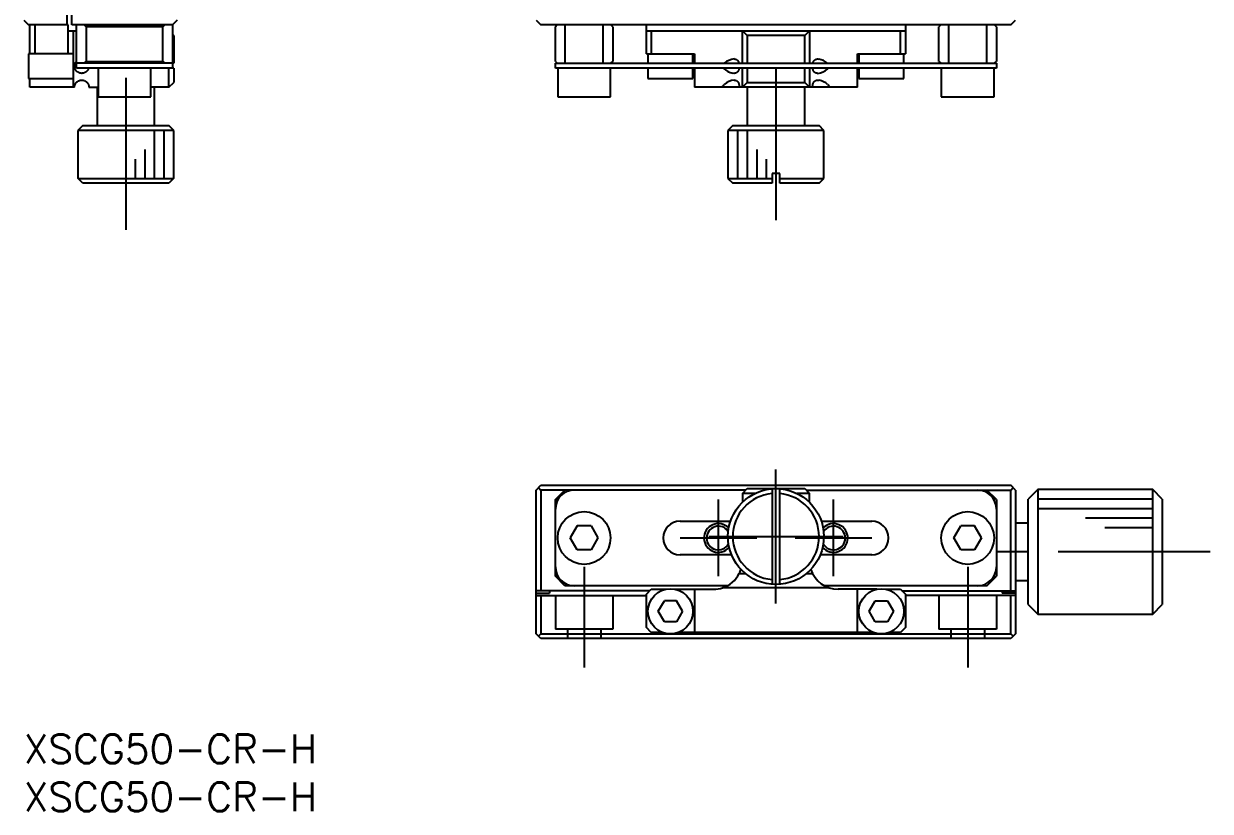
# Model space of a CAD drawing. Extents: x 0 to 275, y -8 to 190.
# Drawn here: x 0 to 123.7, y -8 to 74.1 of the extents above; entities that cross this region are included whole.
import ezdxf

# ---------------------------------------------------------------- set-up
doc = ezdxf.new("R2010")
doc.units = 0
doc.header["$LTSCALE"] = 0.5
doc.linetypes.add('CENTER', pattern=[50.8, 31.75, -6.35, 6.35, -6.35])
doc.linetypes.add('DASHED', pattern=[19.05, 12.7, -6.35])
for name, color, linetype in [('MSM_CENTER', 1, 'CENTER'), ('MSM_CONTINUOUS', 7, 'CONTINUOUS'), ('MSM_DASHED', 4, 'DASHED'), ('MSM_NARROW', 5, 'CONTINUOUS'), ('MSM_PART_NUMBER', 7, 'CONTINUOUS')]:
    doc.layers.add(name, color=color, linetype=linetype)
doc.styles.get("Standard").update_dxf_attribs({"font": 'txt.shx', "height": 3, "bigfont": 'bigfont.shx'})

# ---------------------------------------------------------------- blocks, each defined once
blk = doc.blocks.new('*U2')
at = {"layer": 'MSM_PART_NUMBER'}
blk.add_text('XSCG50-CR-H', height=3, dxfattribs=at).set_placement((0, -3))
blk = doc.blocks.new('*U3')
at = {"layer": 'MSM_PART_NUMBER'}
blk.add_text('XSCG50-CR-H', height=3, dxfattribs=at).set_placement((0, -8))

msp = doc.modelspace()

# ---------------------------------------------------------------- linework, layer by layer
at = {"layer": 'MSM_CENTER'}
for p, q in [((78.444929, 69.5), (78.444929, 52.5)), ((10.65, 68.5), (10.65, 52.5)), ((78.444929, 13.65), (78.444929, 27.65)), ((72.444931, 16.500001), (72.444931, 24.5)), ((84.444929, 16.500001), (84.444929, 24.5)), ((68.444932, 20.5), (76.444931, 20.5)), ((71.444929, 20.65), (85.444929, 20.65)), ((80.44493, 20.5), (88.444929, 20.5)), ((123.744929, 19.05), (98.444929, 19.05)), ((58.444929, 17.5), (58.444929, 7)), ((98.444929, 17.5), (98.444929, 7))]:
    msp.add_line(p, q, dxfattribs=at)
at = {"layer": 'MSM_CONTINUOUS'}
for p, q in [((4.5, 82.8), (4.5, 74)), ((5, 74), (5, 81.8)), ((0, 74.5), (0.5, 74)), ((16, 74.5), (15.5, 74)), ((53.444929, 74.5), (53.944929, 74)), ((102.944929, 74), (103.444929, 74.5)), ((4.65, 74), (0.5, 74)), ((0.65, 71), (0.65, 74)), ((1.15, 74), (1.15, 71)), ((4.65, 71), (4.65, 74)), ((4.65, 73.4), (5.5, 73.4)), ((15.5, 74), (5, 74)), ((5.15, 73.4), (5.15, 71)), ((5.5, 69.5), (5.5, 74)), ((6.5, 73.8), (6.3, 74)), ((6.5, 73.8), (6.5, 70.2)), ((14.5, 73.8), (6.5, 73.8)), ((14.7, 74), (14.5, 73.8)), ((14.5, 70.2), (14.5, 73.8)), ((15.5, 74), (15.5, 69.5)), ((15.65, 72.9), (15.5, 73.05)), ((102.944929, 74), (53.944929, 74)), ((55.644929, 74), (55.444929, 73.8)), ((55.444929, 70.2), (55.444929, 73.8)), ((56.444929, 74), (56.444929, 70)), ((60.444929, 70), (60.444929, 74)), ((61.444929, 73.8), (61.244929, 74)), ((61.444929, 73.8), (61.444929, 70.2)), ((64.944929, 71), (64.944929, 74)), ((64.944929, 73.4), (91.944929, 73.4)), ((65.444929, 73.4), (65.444929, 71)), ((75.444929, 72.9), (74.944929, 73.4)), ((74.944929, 70), (74.944929, 73.4)), ((81.944929, 73.4), (81.444929, 72.9)), ((81.944929, 73.4), (81.944929, 70)), ((91.444929, 71), (91.444929, 73.4)), ((91.944929, 74), (91.944929, 71)), ((95.644929, 74), (95.444929, 73.8)), ((95.444929, 70.2), (95.444929, 73.8)), ((96.444929, 74), (96.444929, 70)), ((100.444929, 70), (100.444929, 74)), ((101.444929, 73.8), (101.244929, 74)), ((101.444929, 73.8), (101.444929, 70.2)), ((15.65, 72.9), (15.65, 70)), ((75.444929, 72.9), (75.444929, 70)), ((81.444929, 72.9), (75.444929, 72.9)), ((81.444929, 70), (81.444929, 72.9)), ((5.2, 71), (0.5, 71)), ((0.5, 71), (0.5, 68.4)), ((5.2, 68.4), (5.2, 71)), ((64.944929, 71), (69.944929, 71)), ((65.094929, 71), (65.094929, 70)), ((69.794929, 70), (69.794929, 71)), ((69.944929, 71), (69.944929, 70)), ((86.944929, 70), (86.944929, 71)), ((86.944929, 71), (91.944929, 71)), ((87.094929, 71), (87.094929, 70)), ((91.794929, 70), (91.794929, 71)), ((5.300002, 69.699249), (5.300086, 69.711264)), ((5.30011, 69.687235), (5.300002, 69.699249)), ((5.300086, 69.711264), (5.30036, 69.723234)), ((5.300408, 69.675271), (5.30011, 69.687235)), ((5.30036, 69.723234), (5.300904, 69.736746)), ((5.300874, 69.663808), (5.300408, 69.675271)), ((5.301512, 69.652416), (5.300874, 69.663808)), ((5.300904, 69.736746), (5.301688, 69.750172)), ((5.302315, 69.641128), (5.301512, 69.652416)), ((5.301688, 69.750172), (5.3027, 69.763467)), ((5.303276, 69.629976), (5.302315, 69.641128)), ((5.3027, 69.763467), (5.303928, 69.776589)), ((5.304803, 69.615266), (5.303276, 69.629976)), ((5.303928, 69.776589), (5.305361, 69.789493)), ((5.306592, 69.60081), (5.304803, 69.615266)), ((5.305361, 69.789493), (5.306987, 69.802136)), ((5.308623, 69.58663), (5.306592, 69.60081)), ((5.306987, 69.802136), (5.309968, 69.821874)), ((5.310878, 69.572749), (5.308623, 69.58663)), ((5.309968, 69.821874), (5.313378, 69.841036)), ((5.313338, 69.559192), (5.310878, 69.572749)), ((5.315985, 69.54598), (5.313338, 69.559192)), ((5.313378, 69.841036), (5.31718, 69.859617)), ((5.322663, 69.516947), (5.315985, 69.54598)), ((5.31718, 69.859617), (5.321333, 69.877613)), ((5.321333, 69.877613), (5.325798, 69.895021)), ((5.330154, 69.48931), (5.322663, 69.516947)), ((5.325798, 69.895021), (5.330538, 69.911834)), ((5.338379, 69.462978), (5.330154, 69.48931)), ((5.330538, 69.911834), (5.343844, 69.952882)), ((5.347258, 69.437859), (5.338379, 69.462978)), ((5.343844, 69.952882), (5.358668, 69.991242)), ((5.356711, 69.413862), (5.347258, 69.437859)), ((5.366659, 69.390896), (5.356711, 69.413862)), ((5.358668, 69.991242), (5.374886, 70.027174)), ((5.38783, 69.347783), (5.366659, 69.390896)), ((5.374886, 70.027174), (5.392377, 70.060941)), ((5.410841, 69.307571), (5.38783, 69.347783)), ((5.392377, 70.060941), (5.411019, 70.092806)), ((5.435567, 69.269916), (5.410841, 69.307571)), ((5.411019, 70.092806), (5.430689, 70.123029)), ((5.430689, 70.123029), (5.460361, 70.163527)), ((5.460361, 70.163527), (5.492169, 70.201376)), ((5.492169, 70.201376), (5.499814, 70.209702)), ((15.65, 70), (5.5, 70)), ((15.65, 69.5), (5.5, 69.5)), ((6.3, 70), (6.5, 70.2)), ((6.5, 70.2), (14.5, 70.2)), ((6.691967, 69.312219), (6.676388, 69.287522)), ((6.706671, 69.337681), (6.691967, 69.312219)), ((6.720442, 69.363842), (6.706671, 69.337681)), ((6.733223, 69.390636), (6.720442, 69.363842)), ((6.744643, 69.417217), (6.733223, 69.390636)), ((6.75508, 69.444354), (6.744643, 69.417217)), ((6.764492, 69.471973), (6.75508, 69.444354)), ((6.772842, 69.5), (6.764492, 69.471973)), ((7.75, 69.5), (7.75, 66.5)), ((13.25, 66.5), (13.25, 69.5)), ((14.5, 70.2), (14.7, 70)), ((15.15, 67.5), (15.15, 69.5)), ((15.65, 69.5), (15.65, 68)), ((55.444929, 70.2), (55.644929, 70)), ((55.444929, 69.5), (55.444929, 70)), ((55.444929, 70), (101.444929, 70)), ((101.444929, 69.5), (55.444929, 69.5)), ((55.694929, 69.5), (55.694929, 66.5)), ((61.194929, 66.5), (61.194929, 69.5)), ((61.244929, 70), (61.444929, 70.2)), ((65.094929, 69.5), (65.094929, 68.4)), ((69.794929, 68.4), (69.794929, 69.5)), ((69.944929, 69.5), (69.944929, 67.5)), ((74.087337, 70.45), (74.089389, 70.449997)), ((74.089389, 70.449997), (74.124989, 70.448968)), ((74.124989, 70.448968), (74.159989, 70.446024)), ((74.159989, 70.446024), (74.194289, 70.441079)), ((74.194289, 70.441079), (74.227787, 70.434046)), ((74.227787, 70.434046), (74.260384, 70.424837)), ((74.260384, 70.424837), (74.291979, 70.413366)), ((74.291979, 70.413366), (74.32247, 70.399546)), ((74.32247, 70.399546), (74.346211, 70.386611)), ((74.346211, 70.386611), (74.369261, 70.37199)), ((74.369261, 70.37199), (74.391557, 70.355683)), ((74.391557, 70.355683), (74.413038, 70.337691)), ((74.413038, 70.337691), (74.433641, 70.318014)), ((74.433641, 70.318014), (74.453305, 70.296654)), ((74.453305, 70.296654), (74.471967, 70.273611)), ((74.471967, 70.273611), (74.487576, 70.251851)), ((74.487576, 70.251851), (74.502448, 70.228664)), ((74.502448, 70.228664), (74.516554, 70.204123)), ((74.516554, 70.204123), (74.529863, 70.178299)), ((74.529863, 70.178299), (74.542344, 70.151265)), ((74.542344, 70.151265), (74.553967, 70.123093)), ((74.553967, 70.123093), (74.564701, 70.093856)), ((74.567811, 69.315316), (74.558063, 69.287522)), ((74.564701, 70.093856), (74.574517, 70.063626)), ((74.576812, 69.344137), (74.567811, 69.315316)), ((74.574517, 70.063626), (74.583469, 70.03228)), ((74.585052, 69.373881), (74.576812, 69.344137)), ((74.583469, 70.03228), (74.591535, 70)), ((74.592519, 69.404444), (74.585052, 69.373881)), ((74.599201, 69.435721), (74.592519, 69.404444)), ((74.605084, 69.467607), (74.599201, 69.435721)), ((74.610156, 69.5), (74.605084, 69.467607)), ((74.944929, 67.5), (74.944929, 69.5)), ((75.444929, 69.5), (75.444929, 68)), ((81.444929, 68), (81.444929, 69.5)), ((81.944929, 69.5), (81.944929, 67.5)), ((82.283525, 69.475047), (82.279702, 69.5)), ((82.287814, 69.450424), (82.283525, 69.475047)), ((82.292565, 69.426183), (82.287814, 69.450424)), ((82.299308, 69.395872), (82.292565, 69.426183)), ((82.298324, 70), (82.30618, 70.031444)), ((82.306837, 69.366211), (82.299308, 69.395872)), ((82.30618, 70.031444), (82.314912, 70.062081)), ((82.315136, 69.33728), (82.306837, 69.366211)), ((82.314912, 70.062081), (82.324498, 70.091822)), ((82.324187, 69.30916), (82.315136, 69.33728)), ((82.333973, 69.281932), (82.324187, 69.30916)), ((82.324498, 70.091822), (82.334915, 70.120574)), ((82.334915, 70.120574), (82.346142, 70.148245)), ((82.346142, 70.148245), (82.358158, 70.174744)), ((82.358158, 70.174744), (82.370939, 70.19998)), ((82.370939, 70.19998), (82.386801, 70.227769)), ((82.386801, 70.227769), (82.403742, 70.253944)), ((82.403742, 70.253944), (82.421705, 70.278464)), ((82.421705, 70.278464), (82.440633, 70.301282)), ((82.440633, 70.301282), (82.46047, 70.322356)), ((82.46047, 70.322356), (82.481156, 70.34164)), ((82.481156, 70.34164), (82.504651, 70.360646)), ((82.504651, 70.360646), (82.529168, 70.377688)), ((82.529168, 70.377688), (82.554631, 70.392802)), ((82.554631, 70.392802), (82.580959, 70.406019)), ((82.580959, 70.406019), (82.608074, 70.417375)), ((82.608074, 70.417375), (82.635899, 70.426902)), ((82.635899, 70.426902), (82.673397, 70.436735)), ((82.673397, 70.436735), (82.712122, 70.443754)), ((82.712122, 70.443754), (82.751945, 70.448097)), ((82.751945, 70.448097), (82.792734, 70.449898)), ((82.792734, 70.449898), (82.802624, 70.45)), ((82.802624, 70.45), (82.919592, 70.441416)), ((83.929245, 69.499969), (83.857614, 69.420456)), ((86.944929, 67.5), (86.944929, 69.5)), ((87.094929, 69.5), (87.094929, 68.4)), ((91.794929, 68.4), (91.794929, 69.5)), ((95.444929, 70.2), (95.644929, 70)), ((95.694929, 69.5), (95.694929, 66.5)), ((101.194929, 66.5), (101.194929, 69.5)), ((101.244929, 70), (101.444929, 70.2)), ((101.444929, 70), (101.444929, 69.5)), ((0.5, 68.4), (5.2, 68.4)), ((0.65, 67.5), (0.65, 68.4)), ((5.15, 68.4), (5.15, 67.5)), ((5.467055, 69.228079), (5.435567, 69.269916)), ((5.500876, 69.189096), (5.467055, 69.228079)), ((5.536978, 69.152879), (5.500876, 69.189096)), ((5.509828, 68.020302), (5.554189, 68.06275)), ((5.575307, 69.119339), (5.536978, 69.152879)), ((5.554189, 68.06275), (5.601849, 68.101396)), ((5.614719, 69.08923), (5.575307, 69.119339)), ((5.601849, 68.101396), (5.652741, 68.136149)), ((5.656298, 69.06163), (5.614719, 69.08923)), ((5.652741, 68.136149), (5.694405, 68.160346)), ((5.699997, 69.036669), (5.656298, 69.06163)), ((5.694405, 68.160346), (5.738055, 68.182056)), ((5.745773, 69.014474), (5.699997, 69.036669)), ((5.738055, 68.182056), (5.78363, 68.201108)), ((5.795564, 68.994476), (5.745773, 69.014474)), ((5.78363, 68.201108), (5.831068, 68.217334)), ((5.84761, 68.977822), (5.795564, 68.994476)), ((5.831068, 68.217334), (5.87181, 68.228524)), ((5.901786, 68.964791), (5.84761, 68.977822)), ((5.87181, 68.228524), (5.913864, 68.237541)), ((5.94264, 68.957725), (5.901786, 68.964791)), ((5.913864, 68.237541), (5.957129, 68.244228)), ((5.984593, 68.952858), (5.94264, 68.957725)), ((5.957129, 68.244228), (6.001504, 68.248431)), ((6.027537, 68.950337), (5.984593, 68.952858)), ((6.001504, 68.248431), (6.046889, 68.249994)), ((6.071364, 68.950304), (6.027537, 68.950337)), ((6.046889, 68.249994), (6.089302, 68.248956)), ((6.116066, 68.952917), (6.071364, 68.950304)), ((6.089302, 68.248956), (6.132569, 68.245409)), ((6.161507, 68.958337), (6.116066, 68.952917)), ((6.132569, 68.245409), (6.176484, 68.239219)), ((6.207485, 68.966721), (6.161507, 68.958337)), ((6.176484, 68.239219), (6.22084, 68.230255)), ((6.241276, 68.974804), (6.207485, 68.966721)), ((6.22084, 68.230255), (6.265431, 68.218383)), ((6.275235, 68.984624), (6.241276, 68.974804)), ((6.265431, 68.218383), (6.310051, 68.203473)), ((6.309239, 68.99623), (6.275235, 68.984624)), ((6.343163, 69.00967), (6.309239, 68.99623)), ((6.310051, 68.203473), (6.346596, 68.188859)), ((6.374989, 69.024084), (6.343163, 69.00967)), ((6.346596, 68.188859), (6.382973, 68.172031)), ((6.406658, 69.040269), (6.374989, 69.024084)), ((6.382973, 68.172031), (6.418984, 68.152955)), ((6.438017, 69.058221), (6.406658, 69.040269)), ((6.418984, 68.152955), (6.446385, 68.13669)), ((6.468913, 69.077936), (6.438017, 69.058221)), ((6.446385, 68.13669), (6.473436, 68.119026)), ((6.499192, 69.099411), (6.468913, 69.077936)), ((6.473436, 68.119026), (6.500026, 68.099977)), ((6.528702, 69.12264), (6.499192, 69.099411)), ((6.500026, 68.099977), (6.526042, 68.079555)), ((6.526042, 68.079555), (6.550807, 68.058288)), ((6.5562, 69.146595), (6.528702, 69.12264)), ((6.58283, 69.172186), (6.5562, 69.146595)), ((6.608436, 69.199351), (6.58283, 69.172186)), ((6.626441, 69.220195), (6.608436, 69.199351)), ((6.643808, 69.241866), (6.626441, 69.220195)), ((6.660477, 69.264323), (6.643808, 69.241866)), ((6.676388, 69.287522), (6.660477, 69.264323)), ((65.094929, 68.4), (69.794929, 68.4)), ((74.087212, 68.95), (73.955171, 68.960775)), ((74.108092, 68.950304), (74.087212, 68.95)), ((74.087328, 68.25), (74.125161, 68.248956)), ((74.143638, 68.95234), (74.108092, 68.950304)), ((74.125161, 68.248956), (74.165217, 68.245409)), ((74.178545, 68.95638), (74.143638, 68.95234)), ((74.165217, 68.245409), (74.204324, 68.239219)), ((74.212707, 68.962511), (74.178545, 68.95638)), ((74.204324, 68.239219), (74.24233, 68.230255)), ((74.246019, 68.970818), (74.212707, 68.962511)), ((74.24233, 68.230255), (74.279086, 68.218383)), ((74.278373, 68.98139), (74.246019, 68.970818)), ((74.309665, 68.994311), (74.278373, 68.98139)), ((74.279086, 68.218383), (74.314441, 68.203473)), ((74.339786, 69.00967), (74.309665, 68.994311)), ((74.314441, 68.203473), (74.338694, 68.190917)), ((74.338694, 68.190917), (74.362252, 68.17665)), ((74.36346, 69.024084), (74.339786, 69.00967)), ((74.362252, 68.17665), (74.385051, 68.160668)), ((74.386372, 69.040269), (74.36346, 69.024084)), ((74.385051, 68.160668), (74.407028, 68.142971)), ((74.408457, 69.058221), (74.386372, 69.040269)), ((74.407028, 68.142971), (74.428118, 68.123554)), ((74.429649, 69.077936), (74.408457, 69.058221)), ((74.428118, 68.123554), (74.448257, 68.102416)), ((74.449883, 69.099411), (74.429649, 69.077936)), ((74.448257, 68.102416), (74.467381, 68.079555)), ((74.469092, 69.12264), (74.449883, 69.099411)), ((74.467381, 68.079555), (74.483388, 68.057913)), ((74.483882, 69.142771), (74.469092, 69.12264)), ((74.498024, 69.164129), (74.483882, 69.142771)), ((74.51149, 69.186663), (74.498024, 69.164129)), ((74.524254, 69.210321), (74.51149, 69.186663)), ((74.536289, 69.235052), (74.524254, 69.210321)), ((74.547567, 69.260803), (74.536289, 69.235052)), ((74.558063, 69.287522), (74.547567, 69.260803)), ((82.344476, 69.255677), (82.333973, 69.281932)), ((82.355679, 69.230476), (82.344476, 69.255677)), ((82.367565, 69.20641), (82.355679, 69.230476)), ((82.381955, 69.180369), (82.367565, 69.20641)), ((82.397279, 69.155689), (82.381955, 69.180369)), ((82.392465, 68.036861), (82.408745, 68.061147)), ((82.413493, 69.132404), (82.397279, 69.155689)), ((82.408745, 68.061147), (82.425872, 68.083835)), ((82.430552, 69.110549), (82.413493, 69.132404)), ((82.425872, 68.083835), (82.445477, 68.106721)), ((82.44841, 69.09016), (82.430552, 69.110549)), ((82.445477, 68.106721), (82.46611, 68.127827)), ((82.467022, 69.07127), (82.44841, 69.09016)), ((82.46611, 68.127827), (82.487703, 68.147153)), ((82.486343, 69.053915), (82.467022, 69.07127)), ((82.510647, 69.03494), (82.486343, 69.053915)), ((82.487703, 68.147153), (82.510188, 68.164699)), ((82.510188, 68.164699), (82.533498, 68.180464)), ((82.536026, 69.018016), (82.510647, 69.03494)), ((82.533498, 68.180464), (82.557568, 68.194448)), ((82.562396, 69.003101), (82.536026, 69.018016)), ((82.557568, 68.194448), (82.58833, 68.209337)), ((82.589675, 68.990151), (82.562396, 69.003101)), ((82.58833, 68.209337), (82.620269, 68.221754)), ((82.617779, 68.979122), (82.589675, 68.990151)), ((82.646625, 68.969972), (82.617779, 68.979122)), ((82.620269, 68.221754), (82.653275, 68.23179)), ((82.676132, 68.962657), (82.646625, 68.969972)), ((82.653275, 68.23179), (82.687239, 68.239536)), ((82.721059, 68.955006), (82.676132, 68.962657)), ((82.687239, 68.239536), (82.722054, 68.245083)), ((82.767454, 68.950899), (82.721059, 68.955006)), ((82.722054, 68.245083), (82.757611, 68.248523)), ((82.757611, 68.248523), (82.793802, 68.249947)), ((82.802657, 68.95), (82.767454, 68.950899)), ((82.793802, 68.249947), (82.802584, 68.25)), ((82.802584, 68.25), (82.949698, 68.236795)), ((87.094929, 68.4), (91.794929, 68.4)), ((5.3, 67.5), (0.65, 67.5)), ((5.3, 67.5), (5.300094, 67.511811)), ((5.300094, 67.511811), (5.300373, 67.523607)), ((5.300373, 67.523607), (5.300834, 67.535345)), ((5.300834, 67.535345), (5.301473, 67.546985)), ((5.301473, 67.546985), (5.302321, 67.558952)), ((5.302321, 67.558952), (5.303349, 67.57079)), ((5.303349, 67.57079), (5.304549, 67.582472)), ((5.304549, 67.582472), (5.30591, 67.593969)), ((5.30591, 67.593969), (5.308618, 67.613372)), ((5.308618, 67.613372), (5.311751, 67.63224)), ((5.311751, 67.63224), (5.315268, 67.650562)), ((5.315268, 67.650562), (5.319134, 67.668326)), ((5.319134, 67.668326), (5.323307, 67.68552)), ((5.323307, 67.68552), (5.327752, 67.702133)), ((5.327752, 67.702133), (5.337524, 67.734359)), ((5.337524, 67.734359), (5.348247, 67.76487)), ((5.348247, 67.76487), (5.359844, 67.79381)), ((5.359844, 67.79381), (5.372239, 67.821322)), ((5.372239, 67.821322), (5.385357, 67.847549)), ((5.385357, 67.847549), (5.39912, 67.872633)), ((5.39912, 67.872633), (5.424058, 67.913196)), ((5.424058, 67.913196), (5.450862, 67.951214)), ((5.450862, 67.951214), (5.479473, 67.986859)), ((5.479473, 67.986859), (5.509828, 68.020302)), ((6.550807, 68.058288), (6.574906, 68.035689)), ((6.574906, 68.035689), (6.598224, 68.011805)), ((6.598224, 68.011805), (6.620647, 67.986684)), ((6.620647, 67.986684), (6.642936, 67.959257)), ((6.642936, 67.959257), (6.664121, 67.93051)), ((6.664121, 67.93051), (6.68408, 67.900542)), ((6.68408, 67.900542), (6.70269, 67.869452)), ((6.70269, 67.869452), (6.717, 67.842937)), ((6.717, 67.842937), (6.730314, 67.815697)), ((6.730314, 67.815697), (6.742576, 67.787808)), ((6.742576, 67.787808), (6.753731, 67.75935)), ((6.753731, 67.75935), (6.764074, 67.729329)), ((6.764074, 67.729329), (6.773177, 67.698755)), ((6.773177, 67.698755), (6.780999, 67.66773)), ((6.780999, 67.66773), (6.7875, 67.636358)), ((6.7875, 67.636358), (6.792943, 67.602603)), ((6.792943, 67.602603), (6.796852, 67.568536)), ((6.796852, 67.568536), (6.79921, 67.534291)), ((6.79921, 67.534291), (6.8, 67.5)), ((6.8, 67.5), (7.75, 67.5)), ((7.65, 67.5), (7.65, 63.5)), ((15.15, 67.5), (13.25, 67.5)), ((13.65, 63.5), (13.65, 67.5)), ((15.15, 67.5), (15.65, 68)), ((86.944929, 67.5), (69.944929, 67.5)), ((72.881679, 67.5), (72.907501, 67.613372)), ((72.907501, 67.613372), (72.962238, 67.702133)), ((72.962238, 67.702133), (73.047107, 67.79381)), ((74.483388, 68.057913), (74.498648, 68.034805)), ((74.498648, 68.034805), (74.513129, 68.010306)), ((74.513129, 68.010306), (74.526798, 67.984486)), ((74.526798, 67.984486), (74.539624, 67.957418)), ((74.539624, 67.957418), (74.551575, 67.929175)), ((74.551575, 67.929175), (74.562619, 67.899829)), ((74.562619, 67.899829), (74.572722, 67.869452)), ((74.572722, 67.869452), (74.580653, 67.842549)), ((74.580653, 67.842549), (74.587939, 67.814828)), ((74.587939, 67.814828), (74.594571, 67.786379)), ((74.594571, 67.786379), (74.600544, 67.757293)), ((74.600544, 67.757293), (74.605849, 67.727658)), ((74.605849, 67.727658), (74.610478, 67.697564)), ((74.610478, 67.697564), (74.614424, 67.667101)), ((74.614424, 67.667101), (74.61768, 67.636358)), ((74.61768, 67.636358), (74.620449, 67.602603)), ((74.620449, 67.602603), (74.622429, 67.568536)), ((74.622429, 67.568536), (74.623618, 67.534291)), ((74.623618, 67.534291), (74.624015, 67.5)), ((74.944929, 67.5), (75.444929, 68)), ((75.444929, 68), (81.444929, 68)), ((75.444929, 67.5), (75.444929, 63.5)), ((81.444929, 68), (81.944929, 67.5)), ((81.444929, 63.5), (81.444929, 67.5)), ((82.265844, 67.5), (82.266209, 67.532724)), ((82.266209, 67.532724), (82.267303, 67.565464)), ((82.267303, 67.565464), (82.269123, 67.598106)), ((82.269123, 67.598106), (82.271666, 67.630535)), ((82.271666, 67.630535), (82.274928, 67.662638)), ((82.274928, 67.662638), (82.278907, 67.694301)), ((82.278907, 67.694301), (82.2836, 67.725409)), ((82.2836, 67.725409), (82.289018, 67.755946)), ((82.289018, 67.755946), (82.295176, 67.785963)), ((82.295176, 67.785963), (82.302063, 67.815373)), ((82.302063, 67.815373), (82.309664, 67.844089)), ((82.309664, 67.844089), (82.31797, 67.872024)), ((82.31797, 67.872024), (82.326967, 67.899089)), ((82.326967, 67.899089), (82.336643, 67.925197)), ((82.336643, 67.925197), (82.349121, 67.955145)), ((82.349121, 67.955145), (82.362612, 67.983787)), ((82.362612, 67.983787), (82.377074, 68.01105)), ((82.377074, 68.01105), (82.392465, 68.036861)), ((83.836898, 67.79887), (83.926557, 67.703708)), ((83.926557, 67.703708), (83.985264, 67.606696)), ((83.985264, 67.606696), (84.00818, 67.5)), ((7.75, 66.5), (13.25, 66.5)), ((55.694929, 66.5), (61.194929, 66.5)), ((95.694929, 66.5), (101.194929, 66.5)), ((6.15, 63.5), (5.65, 63)), ((6.15, 63.5), (15.15, 63.5)), ((15.65, 63), (15.15, 63.5)), ((73.944929, 63.5), (73.444929, 63)), ((73.944929, 63.5), (82.944929, 63.5)), ((83.444929, 63), (82.944929, 63.5)), ((15.65, 63), (5.65, 63)), ((5.666026, 58), (5.666026, 63)), ((15.65, 58.5), (15.65, 63)), ((83.444929, 63), (73.444929, 63)), ((73.444929, 63), (73.444929, 58)), ((83.444929, 58), (83.444929, 63)), ((15.65, 58.5), (15.633974, 58.5)), ((15.633974, 58.5), (15.633974, 58)), ((78.844929, 58.5), (78.044929, 58.5)), ((78.044929, 58.5), (78.044929, 57.5)), ((78.844929, 57.5), (78.844929, 58.5)), ((5.666026, 58), (15.633974, 58)), ((6.167813, 57.5), (5.666026, 58)), ((15.132187, 57.5), (6.167813, 57.5)), ((15.633974, 58), (15.132187, 57.5)), ((73.444929, 58), (78.044929, 58)), ((73.444929, 58), (73.944929, 57.5)), ((78.044929, 57.5), (73.944929, 57.5)), ((78.844929, 58), (83.444929, 58)), ((82.944929, 57.5), (78.844929, 57.5)), ((82.944929, 57.5), (83.444929, 58)), ((53.444929, 25.5), (53.944929, 26)), ((53.944929, 26), (102.944929, 26)), ((103.444929, 25.5), (102.944929, 26)), ((53.444929, 10.5), (53.444929, 25.5)), ((53.694929, 25.75), (53.944929, 25.5)), ((53.944929, 25.5), (53.944929, 15)), ((75.294929, 25.5), (53.944929, 25.5)), ((55.444929, 24.5), (56.444929, 25.5)), ((74.944929, 25.15), (75.444929, 25.65)), ((74.944929, 25.15), (74.944929, 24.220714)), ((76.26548, 25.15), (74.944929, 25.15)), ((75.444929, 25.65), (81.444929, 25.65)), ((78.044929, 25.633974), (78.044929, 15.666026)), ((78.844929, 15.666026), (78.844929, 25.633974)), ((81.944929, 25.15), (80.624379, 25.15)), ((81.444929, 25.65), (81.944929, 25.15)), ((81.594929, 25.5), (102.944929, 25.5)), ((81.944929, 24.220714), (81.944929, 25.15)), ((101.444929, 24.5), (100.444929, 25.5)), ((102.944929, 25.5), (103.194929, 25.75)), ((102.944929, 15), (102.944929, 25.5)), ((103.444929, 25.5), (103.444929, 10.5)), ((105.744929, 25.55), (104.744929, 24.55)), ((105.744929, 25.55), (105.744929, 12.55)), ((117.744929, 25.55), (105.744929, 25.55)), ((117.744929, 12.55), (117.744929, 25.55)), ((118.744929, 24.55), (117.744929, 25.55)), ((55.444929, 16.5), (55.444929, 24.5)), ((55.644929, 24.7), (55.644929, 24.37178)), ((101.244929, 24.37178), (101.244929, 24.7)), ((101.444929, 24.5), (101.444929, 16.5)), ((104.744929, 13.55), (104.744929, 24.55)), ((118.744929, 24.55), (118.744929, 13.55)), ((57.723242, 21.75), (57.001554, 20.5)), ((59.166617, 21.75), (57.723242, 21.75)), ((59.166617, 21.75), (59.888305, 20.5)), ((68.444929, 22.25), (73.707842, 22.25)), ((83.182017, 22.25), (88.444929, 22.25)), ((97.001554, 20.5), (97.723242, 21.75)), ((99.166617, 21.75), (97.723242, 21.75)), ((99.888305, 20.5), (99.166617, 21.75)), ((104.744929, 22.05), (103.444929, 22.05)), ((57.723242, 19.25), (57.001554, 20.5)), ((59.888305, 20.5), (59.166617, 19.25)), ((97.723242, 19.25), (97.001554, 20.5)), ((99.888305, 20.5), (99.166617, 19.25)), ((59.166617, 19.25), (57.723242, 19.25)), ((73.819997, 18.75), (68.444929, 18.75)), ((88.444929, 18.75), (83.069862, 18.75)), ((99.166617, 19.25), (97.723242, 19.25)), ((56.444929, 15.5), (55.444929, 16.5)), ((55.644929, 16.62822), (55.644929, 16.3)), ((74.624015, 16.8), (75.25471, 16.8)), ((81.635149, 16.8), (82.265844, 16.8)), ((100.444929, 15.5), (101.444929, 16.5)), ((101.244929, 16.3), (101.244929, 16.62822)), ((65.294929, 15), (53.444929, 15)), ((54.844929, 15), (54.844929, 14.75)), ((73.350828, 15.5), (56.444929, 15.5)), ((64.944929, 14.65), (65.444929, 15.15)), ((65.444929, 15.15), (66.962747, 15.15)), ((67.927112, 15.15), (71.944929, 15.15)), ((69.944929, 15.15), (69.944929, 10.65)), ((84.00818, 15.3), (72.881679, 15.3)), ((100.444929, 15.5), (83.539083, 15.5)), ((88.962747, 15.15), (84.944929, 15.15)), ((86.944929, 10.65), (86.944929, 15.15)), ((89.927112, 15.15), (91.444929, 15.15)), ((91.444929, 15.15), (91.944929, 14.65)), ((91.594929, 15), (103.444929, 15)), ((102.044929, 15), (102.044929, 14.75)), ((103.444929, 16.05), (104.744929, 16.05)), ((53.444929, 14.75), (54.844929, 14.75)), ((53.444929, 14.5), (64.944929, 14.5)), ((53.944929, 14.5), (53.944929, 10.5)), ((64.944929, 11.15), (64.944929, 14.65)), ((66.174759, 12.85), (66.809844, 13.95)), ((68.080015, 13.95), (66.809844, 13.95)), ((68.7151, 12.85), (68.080015, 13.95)), ((88.174759, 12.85), (88.809844, 13.95)), ((88.809844, 13.95), (90.080015, 13.95)), ((90.080015, 13.95), (90.7151, 12.85)), ((91.944929, 14.65), (91.944929, 11.15)), ((103.444929, 14.5), (91.944929, 14.5)), ((103.444929, 14.75), (102.044929, 14.75)), ((102.944929, 10.5), (102.944929, 14.5)), ((66.809844, 11.75), (66.174759, 12.85)), ((68.7151, 12.85), (68.080015, 11.75)), ((88.809844, 11.75), (88.174759, 12.85)), ((90.7151, 12.85), (90.080015, 11.75)), ((104.744929, 13.55), (105.744929, 12.55)), ((105.744929, 12.55), (117.744929, 12.55)), ((117.744929, 12.55), (118.744929, 13.55)), ((65.444929, 10.65), (64.944929, 11.15)), ((68.080015, 11.75), (66.809844, 11.75)), ((90.080015, 11.75), (88.809844, 11.75)), ((91.944929, 11.15), (91.444929, 10.65)), ((53.944929, 10), (53.444929, 10.5)), ((53.944929, 10.5), (53.694929, 10.25)), ((53.944929, 10.5), (102.944929, 10.5)), ((102.944929, 10), (53.944929, 10)), ((66.618794, 10.65), (65.444929, 10.65)), ((88.618794, 10.65), (68.271065, 10.65)), ((91.444929, 10.65), (90.271065, 10.65)), ((103.194929, 10.25), (102.944929, 10.5)), ((103.444929, 10.5), (102.944929, 10))]:
    msp.add_line(p, q, dxfattribs=at)
for centre, radius in [((78.444929, 20.65), 5), ((58.444929, 20.5), 2.75), ((98.444929, 20.5), 2.75), ((67.444929, 12.85), 2.35), ((89.444929, 12.85), 2.35)]:
    msp.add_circle(centre, radius, dxfattribs=at)
for centre, radius, start, end in [((74.31225, 70.806289), 1.879742, 224.02564064, 259.04943393), ((74.269748, 68.620253), 1.838817, 95.693117, 131.386932), ((82.612649, 70.79413), 1.853893, 275.88266192, 312.18611397), ((82.542144, 68.486812), 1.990715, 49.47983532, 79.07029629), ((74.278541, 66.399918), 1.859937, 95.90079989, 131.4590073), ((82.545297, 66.299852), 1.978709, 49.25077852, 78.20700869), ((57.444929, 23.5), 2, 90, 180), ((78.444929, 20.65), 4.5, 95.099689, 264.900311), ((78.444929, 20.65), 4.5, 275.099689, 84.900311), ((99.444929, 23.5), 2, 0, 90), ((68.444929, 20.5), 1.75, 90, 270), ((72.444931, 20.5), 1.2295, 33.29895963, 329.5652337), ((84.444929, 20.5), 1.2295, 210.434621, 146.70118663), ((88.444929, 20.5), 1.75, 270, 90), ((57.444929, 17.5), 2, 180, 270), ((99.444929, 17.5), 2, 270, 0), ((71.944771, 18.150184), 3.000224, 288.196647, 333.254542), ((71.944929, 18.15), 3, 333.256316, 342.096002), ((84.944929, 18.15), 3, 197.903998, 270.00000112), ((71.944929, 18.15), 3, 270, 288.194872)]:
    msp.add_arc(centre, radius, start, end, dxfattribs=at)
at = {"layer": 'MSM_DASHED'}
for p, q in [((55.444929, 14.5), (55.444929, 11)), ((61.444929, 14.5), (61.444929, 11)), ((95.444929, 14.5), (95.444929, 11)), ((101.444929, 14.5), (101.444929, 11)), ((61.444929, 11), (55.444929, 11)), ((56.694929, 11), (56.694929, 10)), ((60.194929, 11), (60.194929, 10)), ((101.444929, 11), (95.444929, 11)), ((96.694929, 11), (96.694929, 10)), ((100.194929, 11), (100.194929, 10))]:
    msp.add_line(p, q, dxfattribs=at)
at = {"layer": 'MSM_NARROW'}
for p, q in [((13.65, 58), (13.65, 63)), ((14.65, 58), (14.65, 63)), ((74.444929, 63), (74.444929, 58)), ((75.444929, 63), (75.444929, 58)), ((12.65, 58), (12.65, 61)), ((76.444929, 61), (76.444929, 58)), ((11.65, 58), (11.65, 60)), ((77.444929, 60), (77.444929, 58)), ((117.744929, 24.55), (105.744929, 24.55)), ((117.744929, 23.55), (105.744929, 23.55)), ((117.744929, 22.55), (110.744929, 22.55)), ((117.744929, 21.55), (112.744929, 21.55))]:
    msp.add_line(p, q, dxfattribs=at)
for centre, start, end in [((72.444931, 20.5), 43.94461548, 318.91957784), ((84.444929, 20.5), 221.08033044, 136.05547719)]:
    msp.add_arc(centre, 1.5, start, end, dxfattribs=at)

# ---------------------------------------------------------------- block references
at = {"layer": 'MSM_CONTINUOUS'}
for name in ['*U2', '*U3']:
    msp.add_blockref(name, (0, 0), dxfattribs=at)

doc.saveas('drawing.dxf')
